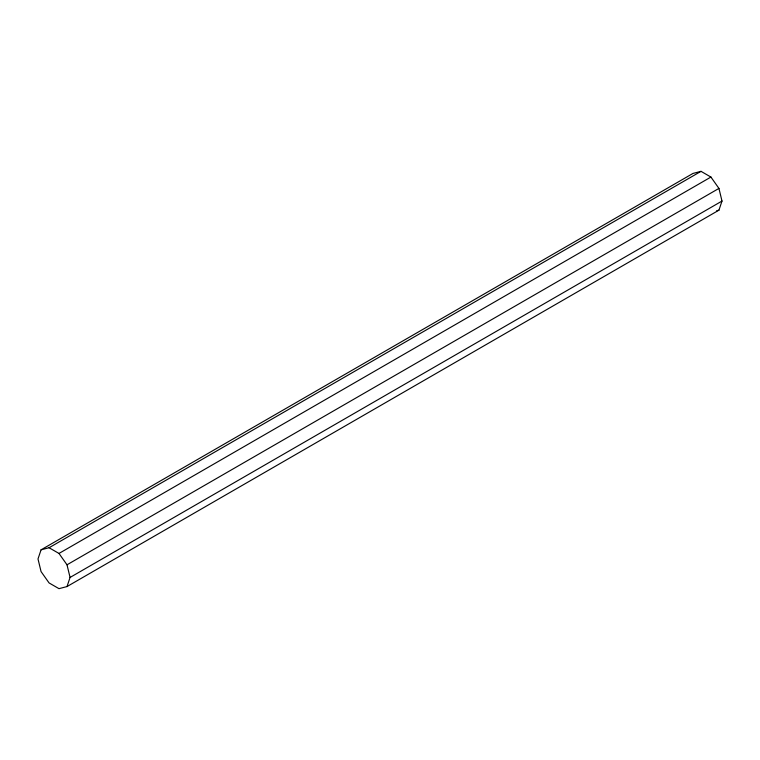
<?xml version="1.0" encoding="UTF-8"?>
<svg xmlns="http://www.w3.org/2000/svg" width="760" height="760" viewBox="0 0 760 760"><rect width="100%" height="100%" fill="white"/><g stroke="black" fill="none" stroke-linecap="round" stroke-linejoin="round"><path stroke-width="1.14" d="M41.059 549.832L38 558.942L41.059 571.586L49.077 582.939L58.986 588.658L67.004 586.568L718.941 210.168L722 201.058L718.941 188.413L710.923 177.061L701.014 171.342L692.996 173.432L41.059 549.832L49.077 547.732L701.014 171.342M67.004 586.568L70.062 577.448L67.004 564.803L58.986 553.451L49.077 547.732M58.986 553.451L710.923 177.061M67.004 564.803L718.941 188.413M70.062 577.448L722 201.058M716.651 210.767L718.941 210.168"/></g></svg>
